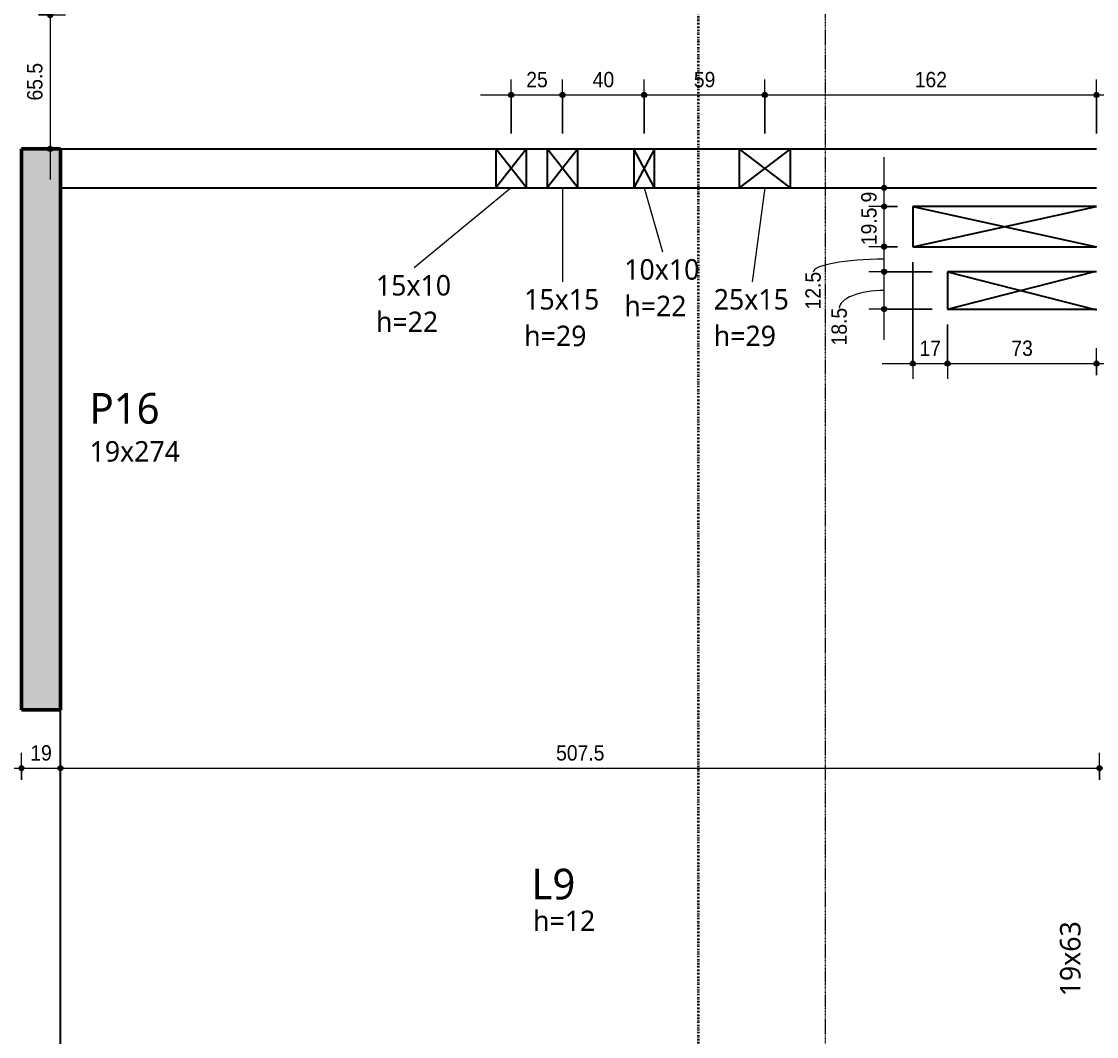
# Model space of a CAD drawing. Header units: centimetres. Extents: x -1981 to 73905, y -3196 to 88043.
# Drawn here: x -82 to 443, y -615 to -120 of the extents above; entities that cross this region are included whole.
import ezdxf

# ---------------------------------------------------------------- set-up
doc = ezdxf.new("R2010")
doc.units = ezdxf.units.CM
for name, pattern in [('Centro de 6 mm', [1.32, 0.6, -0.24, 0.24, -0.24]), ('Dash dot', [1.5875, 0.635, -0.47625, 0, -0.47625]), ('Traço', [0.635, 0.3175, -0.3175])]:
    doc.linetypes.add(name, pattern=pattern)
for name, color, linetype, lineweight in [('A-ANNO-DIMS', 7, 'Continuous', 9), ('A-ANNO-DIMS-50', 7, 'Continuous', 9), ('A-DETL-THIN', 7, 'Continuous', 25), ('A-FLOR', 7, 'Continuous', 25), ('A-FLOR-IDEN', 7, 'Continuous', 9), ('A-GENM', 7, 'Continuous', 25), ('A-GENM-HDLN', 7, 'Traço', 18), ('A-GENM-IDEN', 7, 'Continuous', 9), ('G-ANNO-SYMB', 7, 'Continuous', 9), ('S-BEAM', 7, 'Continuous', 25), ('S-BEAM-HDLN', 7, 'Traço', 25), ('S-BEAM-IDEN', 7, 'Continuous', 9), ('S-COLS', 7, 'Continuous', 25), ('S-COLS-IDEN', 7, 'Continuous', 9), ('S-GRID', 7, 'Continuous', 9)]:
    doc.layers.add(name, color=color, linetype=linetype, lineweight=lineweight)
doc.styles.add('Arial_1', font='arial.ttf', dxfattribs={"width": 0.9, "height": 7.5})
doc.styles.add('Gadugi', font='gadugi.ttf', dxfattribs={"height": 15})
doc.styles.add('Gadugi_1', font='gadugi.ttf', dxfattribs={"height": 10})
doc.dimstyles.new('PED_1_5mm_ESQ', dxfattribs={"dimscale": 30.48, "dimtxt": 7.651945, "dimasz": 0.328084, "dimexe": 0.246063, "dimexo": 0.246063, "dimgap": 0.049213, "dimtad": 1, "dimdec": 1, "dimrnd": 0.5, "dimdsep": 46, "dimtxsty": 'Arial_1', "dimblk1": 'DOTSMALL', "dimblk2": 'DOTSMALL', "dimsah": 1, "dimcen": 0.09, "dimdle": 0.492126, "dimazin": 0, "dimtfac": 1, "dimtdec": 4, "dimtix": 1, "dimtmove": 0, "dimatfit": 3, "dimfxl": 1, "dimtvp": 1, "dimtolj": 1, "dimtzin": 0, "dimarcsym": 2})
doc.dimstyles.new('PED_1_5mm_ESQ_2', dxfattribs={"dimscale": 30.48, "dimtxt": 7.651945, "dimasz": 0.328084, "dimexe": 0.246063, "dimexo": 0.246063, "dimgap": 0.049213, "dimtad": 1, "dimdec": 1, "dimrnd": 0.5, "dimdsep": 46, "dimtxsty": 'Arial_1', "dimblk1": 'DOTSMALL', "dimblk2": 'DOTSMALL', "dimsah": 1, "dimcen": 0.09, "dimdle": 0.492126, "dimazin": 0, "dimtfac": 1, "dimtdec": 4, "dimtix": 1, "dimtmove": 1, "dimatfit": 3, "dimfxl": 1, "dimtvp": 1, "dimtolj": 1, "dimtzin": 0, "dimarcsym": 2})

# ---------------------------------------------------------------- blocks, each defined once
blk = doc.blocks.new('PED_FURO_RETANGULAR_R04_2020 - 15x10x22-3621887-PL G 001 - FORMA DO PAVIMENTO TIPO 2')
at = {"layer": 'A-GENM-HDLN'}
for p, q in [((-7.5, 9.5), (7.5, -9.5)), ((-7.5, -9.5), (7.5, 9.5)), ((-7.5, -9.5), (-7.5, 9.5)), ((7.5, 9.5), (7.5, -9.5))]:
    blk.add_line(p, q, dxfattribs=at)
blk = doc.blocks.new('PED_FURO_RETANGULAR_R04_2020 - 15x15x29-3491205-PL G 001 - FORMA DO PAVIMENTO TIPO 2')
at = {"layer": 'A-GENM-HDLN'}
for p, q in [((-7.5, 9.5), (7.5, -9.5)), ((-7.5, -9.5), (7.5, 9.5)), ((-7.5, -9.5), (-7.5, 9.5)), ((7.5, 9.5), (7.5, -9.5))]:
    blk.add_line(p, q, dxfattribs=at)
blk = doc.blocks.new('PED_FURO_RETANGULAR_R04_2020 - 10x10x22-3536245-PL G 001 - FORMA DO PAVIMENTO TIPO 2')
at = {"layer": 'A-GENM-HDLN'}
for p, q in [((-5, 9.5), (5, -9.5)), ((-5, -9.5), (5, 9.5)), ((-5, -9.5), (-5, 9.5)), ((5, 9.5), (5, -9.5))]:
    blk.add_line(p, q, dxfattribs=at)
blk = doc.blocks.new('PED_FURO_RETANGULAR_R04_2020 - 25x15x29-3618377-PL G 001 - FORMA DO PAVIMENTO TIPO 2')
at = {"layer": 'A-GENM-HDLN'}
for p, q in [((-12.5, -9.5), (-12.5, 9.5)), ((-12.49, 9.5), (12.49, -9.5)), ((-12.49, -9.5), (12.49, 9.5)), ((12.5, 9.5), (12.5, -9.5))]:
    blk.add_line(p, q, dxfattribs=at)
blk = doc.blocks.new('DIMBLOCK27-PL G 001 - FORMA DO PAVIMENTO TIPO 2')
at = {"layer": 'A-ANNO-DIMS-50'}
h = blk.add_hatch(color=256, dxfattribs=at)
edge = h.paths.add_edge_path(flags=0)
edge.add_arc((-82.35, -484.38), 1.25, 0, 360)
h = blk.add_hatch(color=256, dxfattribs=at)
edge = h.paths.add_edge_path(flags=0)
edge.add_arc((-63.35, -484.38), 1.25, 0, 360)
for p, q in [((-82.35, -490.11), (-82.35, -476.88)), ((-63.35, -490.11), (-63.35, -476.88)), ((-97.35, -484.38), (-63.35, -484.38)), ((-82.35, -484.38), (-82.35, -490.11)), ((-63.35, -484.38), (-63.35, -490.11))]:
    blk.add_line(p, q, dxfattribs=at)
for centre in [(-82.35, -484.38), (-63.35, -484.38)]:
    blk.add_circle(centre, 1.25, dxfattribs=at)
at = {"layer": 'A-ANNO-DIMS-50', "color": 0, "insert": (-78.03, -473.15), "char_height": 7.5, "width": 12.4315, "attachment_point": 1, "line_spacing_factor": 0.941778, "style": 'Arial_1'}
blk.add_mtext('19', dxfattribs=at)
blk = doc.blocks.new('_DotSmall')
at = {"color": 0, "linetype": 'ByBlock', "const_width": 0.5}
blk.add_lwpolyline([(-0.0625, 0, 1), (0.0625, 0, 1)], format="xyb", close=True, dxfattribs=at)
blk = doc.blocks.new('DIMBLOCK28-PL G 001 - FORMA DO PAVIMENTO TIPO 2')
at = {"layer": 'A-ANNO-DIMS-50'}
h = blk.add_hatch(color=256, dxfattribs=at)
edge = h.paths.add_edge_path(flags=0)
edge.add_arc((-63.35, -484.38), 1.25, 0, 360)
h = blk.add_hatch(color=256, dxfattribs=at)
edge = h.paths.add_edge_path(flags=0)
edge.add_arc((444.15, -484.38), 1.25, 0, 360)
for p, q in [((-63.35, -490.11), (-63.35, -476.88)), ((444.15, -490.11), (444.15, -476.88)), ((-63.35, -484.38), (444.15, -484.38)), ((-63.35, -484.38), (-63.35, -490.11)), ((444.15, -484.38), (444.15, -490.11))]:
    blk.add_line(p, q, dxfattribs=at)
for centre in [(-63.35, -484.38), (444.15, -484.38)]:
    blk.add_circle(centre, 1.25, dxfattribs=at)
at = {"layer": 'A-ANNO-DIMS-50', "color": 0, "insert": (178.74, -473.15), "char_height": 7.5, "width": 27.9708, "attachment_point": 1, "line_spacing_factor": 0.941778, "style": 'Arial_1'}
blk.add_mtext('507.5', dxfattribs=at)
blk = doc.blocks.new('DIMBLOCK65-PL G 001 - FORMA DO PAVIMENTO TIPO 2')
at = {"layer": 'A-ANNO-DIMS-50'}
h = blk.add_hatch(color=256, dxfattribs=at)
edge = h.paths.add_edge_path(flags=0)
edge.add_arc((-68.38, -116.45), 1.25, 0, 360)
h = blk.add_hatch(color=256, dxfattribs=at)
edge = h.paths.add_edge_path(flags=0)
edge.add_arc((-68.38, -181.88), 1.25, 0, 360)
for p, q in [((-74.12, -116.45), (-60.88, -116.45)), ((-68.38, -116.45), (-74.12, -116.45)), ((-68.38, -116.45), (-68.38, -196.88)), ((-70.85, -181.88), (-60.88, -181.88)), ((-68.38, -181.88), (-70.85, -181.88))]:
    blk.add_line(p, q, dxfattribs=at)
for centre in [(-68.38, -116.45), (-68.38, -181.88)]:
    blk.add_circle(centre, 1.25, dxfattribs=at)
at = {"layer": 'A-ANNO-DIMS-50', "color": 0, "insert": (-79.62, -158.23), "char_height": 7.5, "width": 21.7551, "attachment_point": 1, "rotation": 90, "line_spacing_factor": 0.941778, "style": 'Arial_1'}
blk.add_mtext('65.5', dxfattribs=at)
blk = doc.blocks.new('DIMBLOCK147-PL G 001 - FORMA DO PAVIMENTO TIPO 2')
at = {"layer": 'A-ANNO-DIMS-50'}
h = blk.add_hatch(color=256, dxfattribs=at)
edge = h.paths.add_edge_path(flags=0)
edge.add_arc((352.96, -286.73), 1.25, 0, 360)
h = blk.add_hatch(color=256, dxfattribs=at)
edge = h.paths.add_edge_path(flags=0)
edge.add_arc((369.83, -286.73), 1.25, 0, 360)
for p, q in [((352.96, -237.13), (352.96, -294.23)), ((352.96, -286.73), (352.96, -237.13)), ((369.83, -267.63), (369.83, -294.23)), ((369.83, -286.73), (369.83, -267.63)), ((337.96, -286.73), (369.83, -286.73))]:
    blk.add_line(p, q, dxfattribs=at)
for centre in [(352.96, -286.73), (369.83, -286.73)]:
    blk.add_circle(centre, 1.25, dxfattribs=at)
at = {"layer": 'A-ANNO-DIMS-50', "color": 0, "insert": (356.22, -275.49), "char_height": 7.5, "width": 12.4315, "attachment_point": 1, "line_spacing_factor": 0.941778, "style": 'Arial_1'}
blk.add_mtext('17', dxfattribs=at)
blk = doc.blocks.new('DIMBLOCK148-PL G 001 - FORMA DO PAVIMENTO TIPO 2')
at = {"layer": 'A-ANNO-DIMS-50'}
h = blk.add_hatch(color=256, dxfattribs=at)
edge = h.paths.add_edge_path(flags=0)
edge.add_arc((369.83, -286.73), 1.25, 0, 360)
h = blk.add_hatch(color=256, dxfattribs=at)
edge = h.paths.add_edge_path(flags=0)
edge.add_arc((442.65, -286.73), 1.25, 0, 360)
for p, q in [((369.83, -267.63), (369.83, -294.23)), ((369.83, -286.73), (369.83, -267.63)), ((442.65, -292.46), (442.65, -279.23)), ((369.83, -286.73), (457.65, -286.73)), ((442.65, -286.73), (442.65, -292.46))]:
    blk.add_line(p, q, dxfattribs=at)
for centre in [(369.83, -286.73), (442.65, -286.73)]:
    blk.add_circle(centre, 1.25, dxfattribs=at)
at = {"layer": 'A-ANNO-DIMS-50', "color": 0, "insert": (401.06, -275.49), "char_height": 7.5, "width": 12.4315, "attachment_point": 1, "line_spacing_factor": 0.941778, "style": 'Arial_1'}
blk.add_mtext('73', dxfattribs=at)
blk = doc.blocks.new('DIMBLOCK149-PL G 001 - FORMA DO PAVIMENTO TIPO 2')
at = {"layer": 'A-ANNO-DIMS-50'}
h = blk.add_hatch(color=256, dxfattribs=at)
edge = h.paths.add_edge_path(flags=0)
edge.add_arc((338.99, -241.88), 1.25, 0, 360)
h = blk.add_hatch(color=256, dxfattribs=at)
edge = h.paths.add_edge_path(flags=0)
edge.add_arc((338.99, -260.13), 1.25, 0, 360)
for p, q in [((362.33, -241.88), (331.49, -241.88)), ((338.99, -275.13), (338.99, -241.88)), ((338.99, -241.88), (362.33, -241.88)), ((362.33, -260.13), (331.49, -260.13)), ((338.99, -260.13), (362.33, -260.13))]:
    blk.add_line(p, q, dxfattribs=at)
for centre in [(338.99, -241.88), (338.99, -260.13)]:
    blk.add_circle(centre, 1.25, dxfattribs=at)
blk.add_ellipse((338.99, -259.73), major_axis=(21.94, 0), ratio=0.397596, start_param=1.570796, end_param=3.141593, dxfattribs=at)
at = {"layer": 'A-ANNO-DIMS-50', "color": 0, "insert": (313.2, -277.86), "char_height": 7.5, "width": 21.7551, "attachment_point": 1, "rotation": 90, "line_spacing_factor": 0.941778, "style": 'Arial_1'}
blk.add_mtext('18.5', dxfattribs=at)
blk = doc.blocks.new('DIMBLOCK150-PL G 001 - FORMA DO PAVIMENTO TIPO 2')
at = {"layer": 'A-ANNO-DIMS-50'}
h = blk.add_hatch(color=256, dxfattribs=at)
edge = h.paths.add_edge_path(flags=0)
edge.add_arc((338.99, -229.63), 1.25, 0, 360)
h = blk.add_hatch(color=256, dxfattribs=at)
edge = h.paths.add_edge_path(flags=0)
edge.add_arc((338.99, -241.88), 1.25, 0, 360)
for p, q in [((345.46, -229.63), (331.49, -229.63)), ((338.99, -241.88), (338.99, -229.63)), ((338.99, -229.63), (345.46, -229.63)), ((362.33, -241.88), (331.49, -241.88)), ((338.99, -241.88), (362.33, -241.88))]:
    blk.add_line(p, q, dxfattribs=at)
for centre in [(338.99, -229.63), (338.99, -241.88)]:
    blk.add_circle(centre, 1.25, dxfattribs=at)
blk.add_ellipse((338.99, -242.15), major_axis=(34.68, 0), ratio=0.184221, start_param=1.570796, end_param=3.141593, dxfattribs=at)
at = {"layer": 'A-ANNO-DIMS-50', "color": 0, "insert": (300.46, -260.27), "char_height": 7.5, "width": 21.7551, "attachment_point": 1, "rotation": 90, "line_spacing_factor": 0.941778, "style": 'Arial_1'}
blk.add_mtext('12.5', dxfattribs=at)
blk = doc.blocks.new('DIMBLOCK151-PL G 001 - FORMA DO PAVIMENTO TIPO 2')
at = {"layer": 'A-ANNO-DIMS-50'}
h = blk.add_hatch(color=256, dxfattribs=at)
edge = h.paths.add_edge_path(flags=0)
edge.add_arc((338.99, -210.01), 1.25, 0, 360)
h = blk.add_hatch(color=256, dxfattribs=at)
edge = h.paths.add_edge_path(flags=0)
edge.add_arc((338.99, -229.63), 1.25, 0, 360)
for p, q in [((345.46, -210.01), (331.49, -210.01)), ((338.99, -229.63), (338.99, -210.01)), ((338.99, -210.01), (345.46, -210.01)), ((345.46, -229.63), (331.49, -229.63)), ((338.99, -229.63), (345.46, -229.63))]:
    blk.add_line(p, q, dxfattribs=at)
for centre in [(338.99, -210.01), (338.99, -229.63)]:
    blk.add_circle(centre, 1.25, dxfattribs=at)
at = {"layer": 'A-ANNO-DIMS-50', "color": 0, "insert": (327.75, -228.88), "char_height": 7.5, "width": 21.7551, "attachment_point": 1, "rotation": 90, "line_spacing_factor": 0.941778, "style": 'Arial_1'}
blk.add_mtext('19.5', dxfattribs=at)
blk = doc.blocks.new('DIMBLOCK152-PL G 001 - FORMA DO PAVIMENTO TIPO 2')
at = {"layer": 'A-ANNO-DIMS-50'}
h = blk.add_hatch(color=256, dxfattribs=at)
edge = h.paths.add_edge_path(flags=0)
edge.add_arc((338.99, -200.88), 1.25, 0, 360)
h = blk.add_hatch(color=256, dxfattribs=at)
edge = h.paths.add_edge_path(flags=0)
edge.add_arc((338.99, -210.01), 1.25, 0, 360)
for p, q in [((338.99, -210.01), (338.99, -185.88)), ((344.72, -200.88), (331.49, -200.88)), ((338.99, -200.88), (344.72, -200.88)), ((345.46, -210.01), (331.49, -210.01)), ((338.99, -210.01), (345.46, -210.01))]:
    blk.add_line(p, q, dxfattribs=at)
for centre in [(338.99, -200.88), (338.99, -210.01)]:
    blk.add_circle(centre, 1.25, dxfattribs=at)
at = {"layer": 'A-ANNO-DIMS-50', "color": 0, "insert": (327.75, -208.03), "char_height": 7.5, "width": 6.2157, "attachment_point": 1, "rotation": 90, "line_spacing_factor": 0.941778, "style": 'Arial_1'}
blk.add_mtext('9', dxfattribs=at)
blk = doc.blocks.new('DIMBLOCK153-PL G 001 - FORMA DO PAVIMENTO TIPO 2')
at = {"layer": 'A-ANNO-DIMS-50'}
h = blk.add_hatch(color=256, dxfattribs=at)
edge = h.paths.add_edge_path(flags=0)
edge.add_arc((156.84, -155.48), 1.25, 0, 360)
h = blk.add_hatch(color=256, dxfattribs=at)
edge = h.paths.add_edge_path(flags=0)
edge.add_arc((181.84, -155.48), 1.25, 0, 360)
for p, q in [((156.84, -174.38), (156.84, -147.98)), ((181.84, -174.38), (181.84, -147.98)), ((141.84, -155.48), (181.84, -155.48)), ((156.84, -155.48), (156.84, -174.38)), ((181.84, -155.48), (181.84, -174.38))]:
    blk.add_line(p, q, dxfattribs=at)
for centre in [(156.84, -155.48), (181.84, -155.48)]:
    blk.add_circle(centre, 1.25, dxfattribs=at)
at = {"layer": 'A-ANNO-DIMS-50', "color": 0, "insert": (164.16, -144.25), "char_height": 7.5, "width": 12.4315, "attachment_point": 1, "line_spacing_factor": 0.941778, "style": 'Arial_1'}
blk.add_mtext('25', dxfattribs=at)
blk = doc.blocks.new('DIMBLOCK154-PL G 001 - FORMA DO PAVIMENTO TIPO 2')
at = {"layer": 'A-ANNO-DIMS-50'}
h = blk.add_hatch(color=256, dxfattribs=at)
edge = h.paths.add_edge_path(flags=0)
edge.add_arc((181.84, -155.48), 1.25, 0, 360)
h = blk.add_hatch(color=256, dxfattribs=at)
edge = h.paths.add_edge_path(flags=0)
edge.add_arc((221.71, -155.48), 1.25, 0, 360)
for p, q in [((181.84, -174.38), (181.84, -147.98)), ((221.71, -174.38), (221.71, -147.98)), ((181.84, -155.48), (221.71, -155.48)), ((181.84, -155.48), (181.84, -174.38)), ((221.71, -155.48), (221.71, -174.38))]:
    blk.add_line(p, q, dxfattribs=at)
for centre in [(181.84, -155.48), (221.71, -155.48)]:
    blk.add_circle(centre, 1.25, dxfattribs=at)
at = {"layer": 'A-ANNO-DIMS-50', "color": 0, "insert": (196.6, -144.25), "char_height": 7.5, "width": 12.4315, "attachment_point": 1, "line_spacing_factor": 0.941778, "style": 'Arial_1'}
blk.add_mtext('40', dxfattribs=at)
blk = doc.blocks.new('DIMBLOCK155-PL G 001 - FORMA DO PAVIMENTO TIPO 2')
at = {"layer": 'A-ANNO-DIMS-50'}
h = blk.add_hatch(color=256, dxfattribs=at)
edge = h.paths.add_edge_path(flags=0)
edge.add_arc((221.71, -155.48), 1.25, 0, 360)
h = blk.add_hatch(color=256, dxfattribs=at)
edge = h.paths.add_edge_path(flags=0)
edge.add_arc((280.66, -155.48), 1.25, 0, 360)
for p, q in [((221.71, -174.38), (221.71, -147.98)), ((280.66, -174.38), (280.66, -147.98)), ((221.71, -155.48), (280.66, -155.48)), ((221.71, -155.48), (221.71, -174.38)), ((280.66, -155.48), (280.66, -174.38))]:
    blk.add_line(p, q, dxfattribs=at)
for centre in [(221.71, -155.48), (280.66, -155.48)]:
    blk.add_circle(centre, 1.25, dxfattribs=at)
at = {"layer": 'A-ANNO-DIMS-50', "color": 0, "insert": (246.01, -144.25), "char_height": 7.5, "width": 12.4315, "attachment_point": 1, "line_spacing_factor": 0.941778, "style": 'Arial_1'}
blk.add_mtext('59', dxfattribs=at)
blk = doc.blocks.new('DIMBLOCK156-PL G 001 - FORMA DO PAVIMENTO TIPO 2')
at = {"layer": 'A-ANNO-DIMS-50'}
h = blk.add_hatch(color=256, dxfattribs=at)
edge = h.paths.add_edge_path(flags=0)
edge.add_arc((280.66, -155.48), 1.25, 0, 360)
h = blk.add_hatch(color=256, dxfattribs=at)
edge = h.paths.add_edge_path(flags=0)
edge.add_arc((442.65, -155.48), 1.25, 0, 360)
for p, q in [((280.66, -174.38), (280.66, -147.98)), ((442.65, -174.38), (442.65, -147.98)), ((280.66, -155.48), (457.65, -155.48)), ((280.66, -155.48), (280.66, -174.38)), ((442.65, -155.48), (442.65, -174.38))]:
    blk.add_line(p, q, dxfattribs=at)
for centre in [(280.66, -155.48), (442.65, -155.48)]:
    blk.add_circle(centre, 1.25, dxfattribs=at)
at = {"layer": 'A-ANNO-DIMS-50', "color": 0, "insert": (353.88, -144.25), "char_height": 7.5, "width": 18.6472, "attachment_point": 1, "line_spacing_factor": 0.941778, "style": 'Arial_1'}
blk.add_mtext('162', dxfattribs=at)

msp = doc.modelspace()

# ---------------------------------------------------------------- hatches: boundary and pattern name
at = {"layer": 'S-COLS', "true_color": 0x808080}
msp.add_hatch(color=8, dxfattribs=at).paths.add_polyline_path([(-63.35, -455.88), (-63.35, -181.88), (-82.35, -181.88), (-82.35, -455.88)], flags=0)

# ---------------------------------------------------------------- linework, layer by layer
at = {"layer": 'A-DETL-THIN'}
for p, q in [((164.34, -200.88), (149.34, -181.88)), ((164.34, -181.88), (149.34, -200.88)), ((189.34, -200.88), (174.34, -181.88)), ((189.34, -181.88), (174.34, -200.88)), ((226.71, -200.88), (216.71, -181.88)), ((226.71, -181.88), (216.71, -200.88)), ((293.16, -200.88), (268.16, -181.88)), ((293.16, -181.88), (268.16, -200.88)), ((352.96, -210.01), (442.65, -229.63)), ((352.96, -229.63), (442.65, -210.01)), ((369.83, -241.88), (442.65, -260.51)), ((369.83, -260.13), (441.16, -241.88))]:
    msp.add_line(p, q, dxfattribs=at)
at = {"layer": 'A-FLOR'}
for p, q in [((442.65, -210.01), (352.96, -210.01)), ((352.96, -210.01), (352.96, -229.63)), ((352.96, -229.63), (442.65, -229.63)), ((442.65, -241.88), (369.83, -241.88)), ((369.83, -241.88), (369.83, -260.13)), ((369.83, -260.13), (442.65, -260.13))]:
    msp.add_line(p, q, dxfattribs=at)
at = {"layer": 'A-GENM-IDEN'}
for p, q in [((156.84, -200.88), (109.43, -239.93)), ((181.84, -200.88), (181.84, -246.78)), ((221.71, -200.88), (230.71, -232.18)), ((280.66, -200.88), (274.41, -246.78))]:
    msp.add_line(p, q, dxfattribs=at)
at = {"layer": 'G-ANNO-SYMB', "linetype": 'Centro de 6 mm'}
msp.add_line((310.31, -1114.45), (310.31, 800.92), dxfattribs=at)
at = {"layer": 'S-BEAM'}
for p, q in [((-63.35, -181.88), (442.65, -181.88)), ((-63.35, -200.88), (442.65, -200.88)), ((-63.35, -731.83), (-63.35, -455.88))]:
    msp.add_line(p, q, dxfattribs=at)
at = {"layer": 'S-BEAM-HDLN', "linetype": 'Continuous'}
for p, q in [((149.34, -181.88), (149.34, -200.88)), ((164.34, -200.88), (164.34, -181.88)), ((174.34, -181.88), (174.34, -200.88)), ((189.34, -200.88), (189.34, -181.88)), ((216.71, -181.88), (216.71, -200.88)), ((226.71, -200.88), (226.71, -181.88)), ((268.16, -181.88), (268.16, -200.88)), ((293.16, -200.88), (293.16, -181.88))]:
    msp.add_line(p, q, dxfattribs=at)
at = {"layer": 'S-COLS', "lineweight": 50}
for p, q in [((-82.35, -455.88), (-82.35, -181.88)), ((-82.35, -181.88), (-63.35, -181.88)), ((-63.35, -181.88), (-63.35, -455.88)), ((-63.35, -455.88), (-82.35, -455.88))]:
    msp.add_line(p, q, dxfattribs=at)
at = {"layer": 'S-GRID', "color": 40, "linetype": 'Dash dot', "lineweight": 35, "true_color": 0xffc000}
msp.add_line((248.14, 890.4), (248.14, -1018.23), dxfattribs=at)

# ---------------------------------------------------------------- block references
at = {"layer": 'A-GENM', "linetype": 'Traço', "lineweight": 18, "rotation": 180}
for name, p in [('PED_FURO_RETANGULAR_R04_2020 - 15x10x22-3621887-PL G 001 - FORMA DO PAVIMENTO TIPO 2', (156.84, -191.38)), ('PED_FURO_RETANGULAR_R04_2020 - 15x15x29-3491205-PL G 001 - FORMA DO PAVIMENTO TIPO 2', (181.84, -191.38)), ('PED_FURO_RETANGULAR_R04_2020 - 10x10x22-3536245-PL G 001 - FORMA DO PAVIMENTO TIPO 2', (221.71, -191.38)), ('PED_FURO_RETANGULAR_R04_2020 - 25x15x29-3618377-PL G 001 - FORMA DO PAVIMENTO TIPO 2', (280.66, -191.38))]:
    msp.add_blockref(name, p, dxfattribs=at)

# ---------------------------------------------------------------- texts
at = {"layer": 'A-FLOR-IDEN', "attachment_point": 1}
for s, insert, char_height, width, style in [('L9', (166.69, -533.48), 15, 26.0548, 'Gadugi'), ('h=12', (167.47, -553.96), 10, 39.6835, 'Gadugi_1')]:
    msp.add_mtext(s, dxfattribs=dict(at, insert=insert, char_height=char_height, width=width, style=style))
at = {"layer": 'A-GENM-IDEN', "char_height": 10, "attachment_point": 1, "style": 'Gadugi_1'}
for s, insert, width in [('10x10', (212.01, -235.74), 44.8945), ('15x10', (90.73, -243.49), 44.8945), ('15x15', (163.14, -250.34), 44.8945), ('25x15', (255.71, -250.34), 44.8945), ('h=22', (212.01, -253.59), 39.6835), ('h=22', (90.73, -261.35), 39.6835), ('h=29', (163.14, -268.2), 39.6835), ('h=29', (255.71, -268.2), 39.6835)]:
    msp.add_mtext(s, dxfattribs=dict(at, insert=insert, width=width))
at = {"layer": 'S-BEAM-IDEN', "insert": (424.81, -595.85), "char_height": 10, "width": 44.8945, "attachment_point": 1, "rotation": 90, "style": 'Gadugi_1'}
msp.add_mtext('19x63', dxfattribs=at)
at = {"layer": 'S-COLS-IDEN', "attachment_point": 1}
for s, insert, char_height, width, style in [('P16', (-49.11, -301.12), 15, 42.4894, 'Gadugi'), ('19x274', (-49.11, -324.61), 10, 54.1139, 'Gadugi_1')]:
    msp.add_mtext(s, dxfattribs=dict(at, insert=insert, char_height=char_height, width=width, style=style))

# ---------------------------------------------------------------- dimensions: what is measured, and where the dimension line sits
at = {"layer": 'A-ANNO-DIMS'}
for base, p1, p2, override, picture, middle in [((-68.38, -181.88), (-66.62, -116.45), (-63.35, -181.88), {"dimpost": '<>', "dimfxl": 65.512874}, 'DIMBLOCK65-PL G 001 - FORMA DO PAVIMENTO TIPO 2', (-73.71, -149.17)), ((338.99, -200.88), (352.96, -210.01), (337.22, -200.88), {"dimpost": '<>', "dimfxl": 18.193766}, 'DIMBLOCK152-PL G 001 - FORMA DO PAVIMENTO TIPO 2', (333.66, -205.44)), ((338.99, -210.01), (352.96, -229.63), (352.96, -210.01), {"dimpost": '<>', "dimfxl": 19.624435}, 'DIMBLOCK151-PL G 001 - FORMA DO PAVIMENTO TIPO 2', (333.66, -219.82))]:
    dim = msp.add_linear_dim(base=base, p1=p1, p2=p2, angle=90, dimstyle='PED_1_5mm_ESQ', override=override, dxfattribs=at)
    dim.commit()
    dim.dimension.update_dxf_attribs({"geometry": picture, "text_midpoint": middle})
for base, p1, p2, override, picture, middle in [((181.84, -155.48), (156.84, -181.88), (181.84, -181.88), {"dimpost": '<>', "dimfxl": 25}, 'DIMBLOCK153-PL G 001 - FORMA DO PAVIMENTO TIPO 2', (169.34, -150.15)), ((221.71, -155.48), (181.84, -181.88), (221.71, -181.88), {"dimpost": '<>', "dimfxl": 39.874031}, 'DIMBLOCK154-PL G 001 - FORMA DO PAVIMENTO TIPO 2', (201.78, -150.15)), ((280.6599, -155.4818), (221.7123, -181.8807), (280.6599, -181.8807), {"dimpost": '<>', "dimfxl": 58.94759}, 'DIMBLOCK155-PL G 001 - FORMA DO PAVIMENTO TIPO 2', (251.1861, -150.1525)), ((442.65, -155.48), (280.66, -181.88), (442.65, -181.88), {"dimpost": '<>', "dimfxl": 161.987887}, 'DIMBLOCK156-PL G 001 - FORMA DO PAVIMENTO TIPO 2', (361.65, -150.15)), ((369.83, -286.73), (352.96, -229.63), (369.83, -260.13), {"dimpost": '<>', "dimfxl": 34.853578}, 'DIMBLOCK147-PL G 001 - FORMA DO PAVIMENTO TIPO 2', (361.4, -281.46)), ((442.65, -286.73), (369.83, -260.13), (442.65, -284.96), {"dimpost": '<>', "dimfxl": 76.93565}, 'DIMBLOCK148-PL G 001 - FORMA DO PAVIMENTO TIPO 2', (406.24, -281.4)), ((-63.35, -484.38), (-82.35, -482.61), (-63.35, -482.61), {"dimpost": '<>', "dimfxl": 19}, 'DIMBLOCK27-PL G 001 - FORMA DO PAVIMENTO TIPO 2', (-72.85, -479.05)), ((444.15, -484.38), (-63.35, -482.61), (444.15, -482.61), {"dimpost": '<>', "dimfxl": 507.496601}, 'DIMBLOCK28-PL G 001 - FORMA DO PAVIMENTO TIPO 2', (190.4, -479.05))]:
    dim = msp.add_linear_dim(base=base, p1=p1, p2=p2, dimstyle='PED_1_5mm_ESQ', override=override, dxfattribs=at)
    dim.commit()
    dim.dimension.update_dxf_attribs({"geometry": picture, "text_midpoint": middle})
for base, p1, p2, override, picture, middle in [((338.98958137, -229.63093141), (369.82915036, -241.88093141), (352.96137285, -229.63093141), {"dimpost": '<>', "dimfxl": 20.846688}, 'DIMBLOCK150-PL G 001 - FORMA DO PAVIMENTO TIPO 2', (305.45527357, -249.39707209)), ((338.98958137, -241.88093141), (369.82915036, -260.13093141), (369.82915036, -241.88093141), {"dimpost": '<>', "dimfxl": 18.25}, 'DIMBLOCK149-PL G 001 - FORMA DO PAVIMENTO TIPO 2', (318.19756793, -266.98143832))]:
    dim = msp.add_linear_dim(base=base, p1=p1, p2=p2, angle=90, dimstyle='PED_1_5mm_ESQ_2', override=override, dxfattribs=at)
    dim.commit()
    dim.dimension.update_dxf_attribs({"geometry": picture, "text_midpoint": middle, "dimtype": 160, "text_rotation": 90})

doc.saveas('drawing.dxf')
